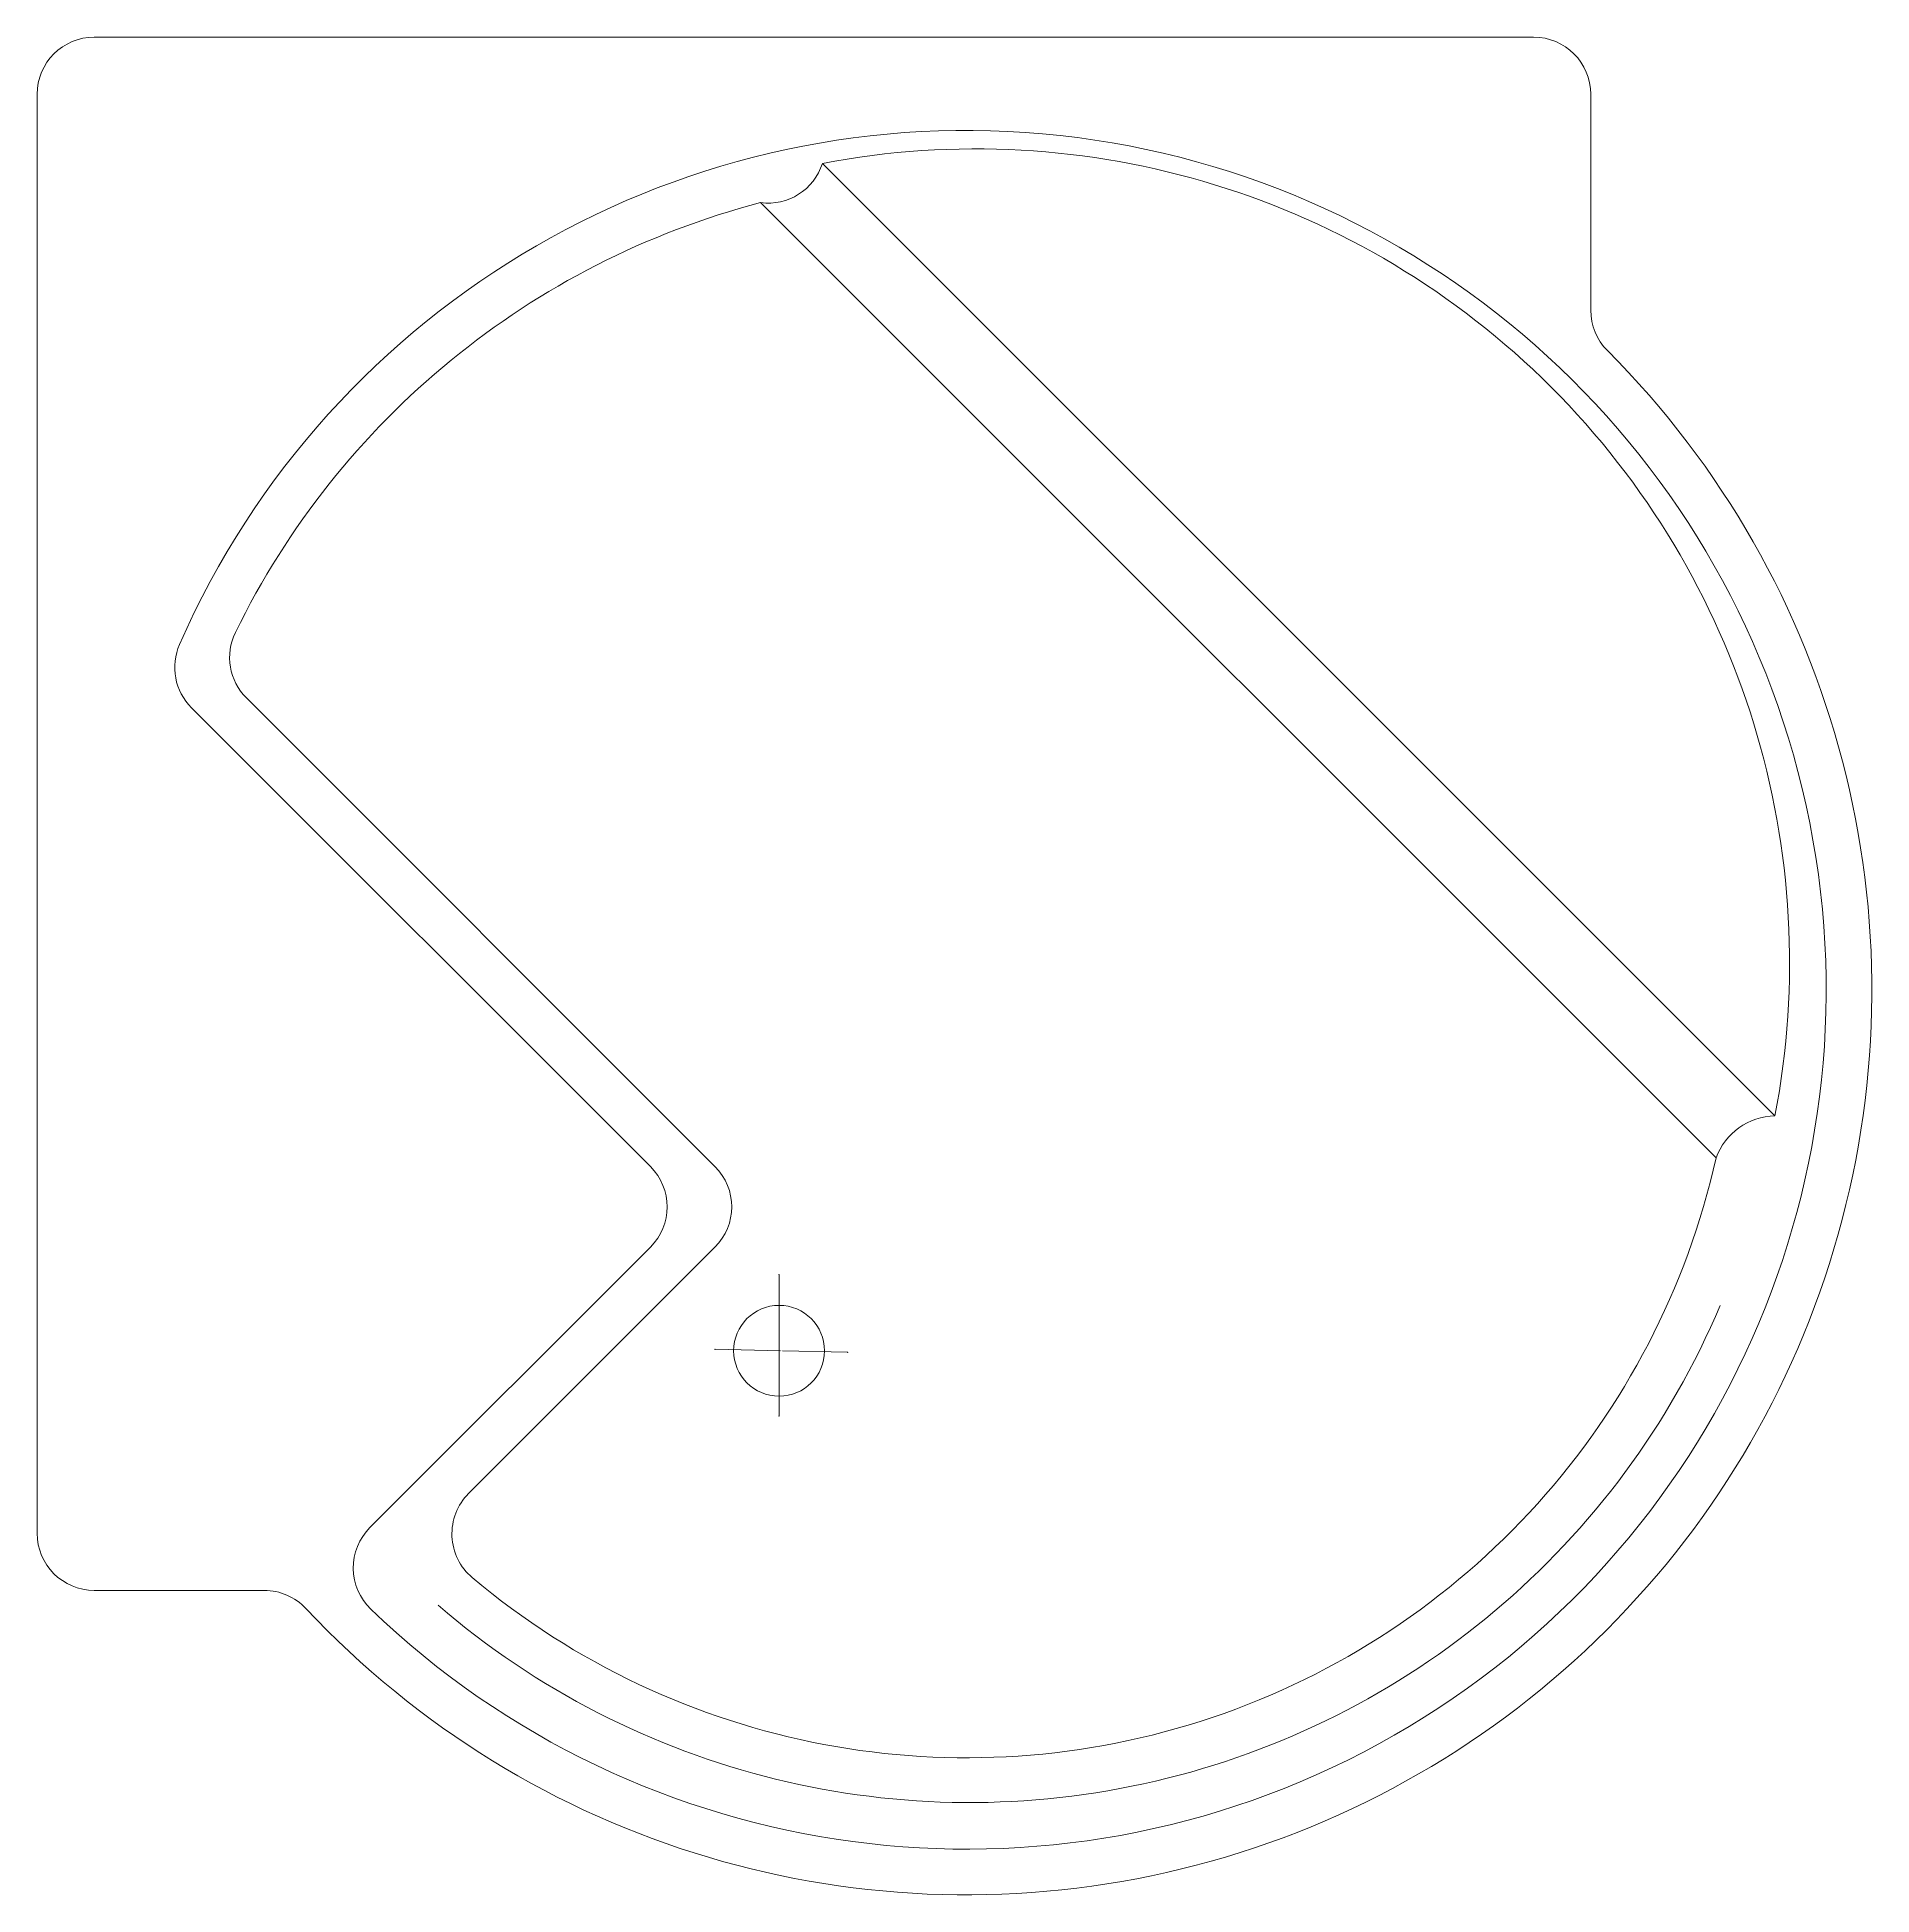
# Model space of a CAD drawing. Header units: inches. Extents: x 242965 to 445791, y 236206 to 423703.
# Drawn here: x 380246 to 381852, y 357112 to 358739 of the extents above; entities that cross this region are included whole.
import ezdxf

# ---------------------------------------------------------------- set-up
doc = ezdxf.new("R2010")
doc.units = ezdxf.units.IN
doc.header["$MEASUREMENT"] = 0
doc.layers.add('9', color=251, linetype='Continuous', lineweight=13)

msp = doc.modelspace()

# ---------------------------------------------------------------- linework, layer by layer
at = {"layer": '9'}
for p, q in [((381555.696, 358738.882), (380295.696, 358738.882)), ((380245.696, 358688.882), (380245.696, 357428.882)), ((381605.696, 358499.812), (381605.696, 358688.882)), ((380933.063, 358628.32), (381766.984, 357794.399)), ((380878.981, 358594.003), (381715.465, 357757.519)), ((380380.786, 358151.746), (380782.484, 357750.048)), ((380428.822, 358160.279), (380839.053, 357750.048)), ((380537.027, 357433.88), (380782.484, 357679.337)), ((380623.424, 357463.708), (380839.053, 357679.337)), ((380295.696, 357378.882), (380444.485, 357378.882))]:
    msp.add_line(p, q, dxfattribs=at)
at = {"layer": '9', "linetype": 'ByBlock'}
for p, q in [((380895.179, 357655.093), (380895.179, 357593.64)), ((380839.28, 357590.022), (380896.415, 357588.719)), ((380895.179, 357531.827), (380895.179, 357593.28)), ((380955.169, 357587.38), (380898.035, 357588.682))]:
    msp.add_line(p, q, dxfattribs=at)
at = {"layer": '9'}
msp.add_circle((380895.179, 357588.701), 39.791, dxfattribs=at)
for centre, radius, start, end in [((380295.696, 358688.882), 50, 90, 180), ((381555.696, 358688.882), 50, 0, 90), ((381059.346, 357904.773), 752.44, 226.112351, 156.301429), ((381067.307, 357928.643), 712.44, 349.138885, 100.861115), ((380885.702, 358643.184), 49.638, 262.217629, 342.575813), ((381059.346, 357904.773), 712.44, 104.664948, 153.955103), ((381655.696, 358499.812), 50, 180, 224.936985), ((381059.346, 357904.773), 792.44, 223.125546, 44.936985), ((380464.177, 358195.634), 50, 153.955103, 225), ((380464.177, 358195.634), 50, 153.955103, 225), ((380416.142, 358187.101), 50, 156.301429, 225), ((381768.006, 357738.545), 55.863, 91.048109, 160.144211), ((381059.346, 357904.773), 672.44, 229.943384, 347.35062), ((380747.129, 357714.692), 50, 315, 45), ((380803.698, 357714.692), 50, 315, 45), ((381062.121, 357906.57), 713.421, 229.273771, 337.058386), ((380658.779, 357428.352), 50, 135, 229.943384), ((380295.696, 357428.882), 50, 180, 270), ((380572.383, 357398.524), 50, 135, 226.112351), ((380572.383, 357398.524), 50, 135, 226.112351), ((380444.485, 357328.882), 50, 43.125546, 90)]:
    msp.add_arc(centre, radius, start, end, dxfattribs=at)
at = {"layer": '9', "linetype": 'ByBlock'}
for p in [(380895.179, 357655.273), (380839.1, 357590.026), (380955.349, 357587.376), (380895.179, 357531.647)]:
    msp.add_point(p, dxfattribs=at)
for points in [[(380895.149, 357655.093), (380895.209, 357655.093), (380895.179, 357655.273)], [(380839.281, 357590.052), (380839.28, 357589.992), (380839.1, 357590.026)], [(380955.17, 357587.41), (380955.168, 357587.35), (380955.349, 357587.376)], [(380895.149, 357531.827), (380895.209, 357531.827), (380895.179, 357531.647)]]:
    msp.add_solid(points, dxfattribs=at)

# ---------------------------------------------------------------- texts
at = {"layer": '9', "linetype": 'ByBlock', "char_height": 0.18, "attachment_point": 5}
for s, insert in [('\\A1;∅123.6255', (380895.179, 357593.46)), ('\\A1;∅116.2788', (380897.225, 357588.701))]:
    msp.add_mtext(s, dxfattribs=dict(at, insert=insert))

doc.saveas('drawing.dxf')
